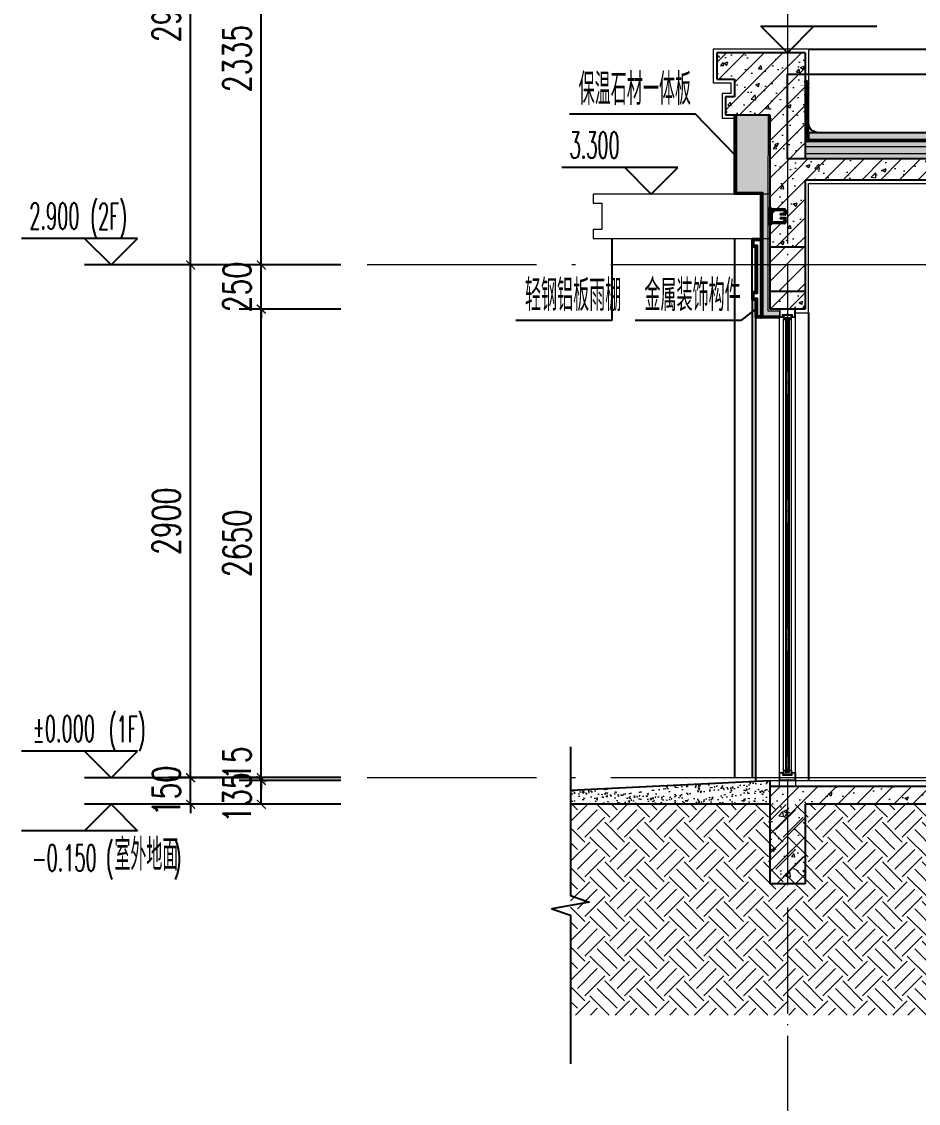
# Model space of a CAD drawing. Extents: x -668857 to 154266, y -275694 to 291306.
# Drawn here: x 37901 to 42975, y 204420 to 210538 of the extents above; entities that cross this region are included whole.
import ezdxf
from ezdxf.xclip import XClip

# ---------------------------------------------------------------- set-up
doc = ezdxf.new("R2010")
doc.units = 0
doc.header["$LTSCALE"] = 1000
doc.header["$XCLIPFRAME"] = 2
doc.linetypes.add('DASH', pattern=[0.35, 0.25, -0.1])
doc.linetypes.add('DOTE', pattern=[2.42, 2, -0.2, 0.02, -0.2])
doc.layers.get('0').update_dxf_attribs({"linetype": 'CONTINUOUS'})
doc.layers.get('DEFPOINTS').update_dxf_attribs({"linetype": 'CONTINUOUS'})
for name, color, linetype in [('3-屋面构造层', 157, 'CONTINUOUS'), ('DIM_ELEV', 3, 'CONTINUOUS'), ('DIM_IDEN', 67, 'CONTINUOUS'), ('DIM_SYMB', 3, 'CONTINUOUS'), ('PUB_DIM', 3, 'CONTINUOUS'), ('PUB_TEXT', 2, 'CONTINUOUS'), ('SURFACE', 6, 'CONTINUOUS'), ('WALL', 5, 'CONTINUOUS'), ('栏杆', 95, 'CONTINUOUS'), ('看线', 251, 'CONTINUOUS'), ('立面', 73, 'CONTINUOUS'), ('立面-看线', 251, 'CONTINUOUS')]:
    doc.layers.add(name, color=color, linetype=linetype)
for name, color, linetype, lineweight in [('DOTE', 19, 'DOTE', 9), ('PUB_HATCH', 8, 'CONTINUOUS', 9), ('S_WINDOW', 144, 'CONTINUOUS', 15), ('内粉刷', 37, 'CONTINUOUS', 9), ('填充', 251, 'CONTINUOUS', 5), ('立面-普通轮廓', 7, 'CONTINUOUS', 18), ('细细', 250, 'CONTINUOUS', 0)]:
    doc.layers.add(name, color=color, linetype=linetype, lineweight=lineweight)
doc.styles.add('_TCH_DIM', font='SIMPLEX.shx', dxfattribs={"width": 0.7, "bigfont": 'GBCBIG.shx'})
doc.styles.add('_TCH_DIM_T3', font='SIMPLEX', dxfattribs={"width": 0.705882, "bigfont": 'GBCBIG'})
doc.styles.add('DIM_FONT_T3', font='SIMPLEX', dxfattribs={"width": 0.705882, "bigfont": 'GBCBIG'})
doc.dimstyles.new('_TCH_ARCH&&50', dxfattribs={"dimtxt": 157.5, "dimasz": 50, "dimexe": 125, "dimexo": 150, "dimgap": 58.75, "dimtad": 1, "dimdec": 0, "dimzin": 0, "dimdsep": 46, "dimtxsty": '_TCH_DIM_T3', "dimblk": 'ARCHTICK', "dimcen": 0.09, "dimclrt": 7, "dimazin": 0, "dimtfac": 1, "dimtdec": 0, "dimtix": 1, "dimtmove": 2, "dimatfit": 3, "dimldrblk": 'ARCHTICK', "dimfxl": 0, "dimtolj": 1, "dimtzin": 0, "dimarcsym": 0})
pattern_1 = [(315, (-962230.9307, -320601.8114), (-1.767766953, -1.767766953), []), (315, (-962229.7522, -320601.8114), (-1.767766953, -1.767766953), [])]
pattern_2 = [(315, (-962230.9294, -323305.247), (-1.767766953, -1.767766953), []), (315, (-962229.751, -323305.247), (-1.767766953, -1.767766953), [])]
pattern_3 = [(45, (-912729.814, 298690.31), (-53.0330086, 53.0330086), []), (50, (-912729.81, 298690.3), (215.178055, -18.82564), [22.5, -247.5]), (355, (-912729.81, 298690.3), (-41.6254, 225.65764), [18, -198]), (100.4514, (-912711.88, 298688.74), (173.552815, 206.831863), [19.122057, -210.342634]), (46.1842, (-912729.81, 298750.3), (320.172315, -49.655704), [33.75, -371.25]), (96.6356, (-912703.13, 298746.17), (280.39881, 292.23536), [28.68309, -315.5139]), (351.1842, (-912729.8, 298750.3), (280.39858, 292.23558), [27, -297]), (21, (-912699.81, 298735.3), (179.072116, -120.785667), [22.5, -247.5]), (326, (-912699.81, 298735.3), (72.9946, 217.545014), [18, -198]), (71.4514, (-912684.9, 298725.24), (252.06679, 96.75915), [19.122057, -210.342634]), (37.5, (-912729.81, 298690.31), (3.6479566, 99.868156), [0, -195.6, 0, -201, 0, -198.75]), (7.5, (-912729.81, 298690.31), (78.920861, 118.323514), [0, -114.6, 0, -191.1, 0, -75.75]), (327.5, (-912796.71, 298690.31), (160.146731, -6.7664615), [0, -75, 0, -234, 0, -310.5]), (317.5, (-912826.71, 298690.3), (174.95585, 30.031495), [0, -97.5, 0, -155.4, 0, -220.5])]

# ---------------------------------------------------------------- blocks, each defined once
blk = doc.blocks.new('A$C657A2A31')
at = {"layer": '栏杆', "color": 5}
for p, q in [((0, 0), (6.4, 0)), ((0, -100.3), (0, 0)), ((6.4, 0), (6.4, -100.3)), ((84.4, -10), (12.4, -10)), ((12.4, -22.3), (12.4, -78)), ((77.4, -16.3), (18.4, -16.3)), ((59.6, -35.7), (59.6, -41.7)), ((80.4, -35.7), (59.6, -35.7)), ((87.4, -41.7), (59.6, -41.7)), ((59.6, -58.6), (59.6, -64.6)), ((87.4, -58.6), (59.6, -58.6)), ((83.4, -32.7), (83.4, -22.3)), ((90.4, -16), (90.4, -38.7)), ((6.4, -100.3), (0, -100.3)), ((84.4, -90.3), (12.4, -90.3)), ((77.4, -84), (18.4, -84)), ((80.4, -64.6), (59.6, -64.6)), ((83.4, -67.6), (83.4, -78)), ((90.4, -84.3), (90.4, -61.6))]:
    blk.add_line(p, q, dxfattribs=at)
for centre, radius, start, end in [((12.4, -16), 6, 90, 180), ((18.4, -22.3), 6, 90, 180), ((77.4, -22.3), 6, 0, 90), ((80.4, -32.7), 3, 270, 0), ((84.4, -16), 6, 0, 90), ((87.4, -38.7), 3, 270, 0), ((87.4, -61.6), 3, 0, 90), ((12.4, -84.3), 6, 180, 270), ((18.4, -78), 6, 180, 270), ((77.4, -78), 6, 270, 0), ((80.4, -67.6), 3, 0, 90), ((84.4, -84.3), 6, 270, 0)]:
    blk.add_arc(centre, radius, start, end, dxfattribs=at)
blk = doc.blocks.new('FGHFG4334GDFGDFFGGGGGGDFG4G')
at = {"layer": 'SURFACE', "const_width": 2.25}
for points in [[(46.5, 0), (0, 0)], [(46.5, -27.6), (0, -27.6)]]:
    blk.add_lwpolyline(points, dxfattribs=at)
at = {"layer": 'SURFACE', "const_width": 1.5}
blk.add_lwpolyline([(46.5, 17.2, -1), (46.5, 5.2), (46.5, -6.8, -1), (46.5, -18.8), (46.5, -36.8), (52.5, -48), (52.5, -72.8)], format="xyb", dxfattribs=at)
blk = doc.blocks.new('FGDGDGD')
at = {"layer": '3-屋面构造层'}
h = blk.add_hatch(dxfattribs=at)
h.set_pattern_fill('隔热材料01', color=256, scale=7.692308, style=0)
h.set_pattern_definition([(270, (9.5186, 433.228), (3.846153863, -7e-16), [0.385980771, -3.460173092]), (270, (6.637, 433.228), (3.846153863, -7e-16), [0.385980771, -3.460173092]), (90, (8.5996, 430.618), (-3.846153863, 2e-16), [0.385980771, -3.460173092]), (90, (7.556, 430.618), (-3.846153863, 2e-16), [0.385980771, -3.460173092]), (180, (10.002, 430), (-5e-16, -3.846153863), [3.848019248, 0.001865385]), (135, (8.9282, 430.193), (2e-16, 3.846144175), [0.328307694, -5.110980792]), (116.56505, (12.5422, 430.4251), (8.6793e-06, 3.8461487416), [0.215769232, -8.384500037]), (116.56505, (8.696, 430.4251), (8.6793e-06, 3.8461487416), [0.215769232, -8.384500037]), (153.43495, (13.1603, 430), (-8.679e-06, 3.846148742), [0.431538463, -8.168730805]), (153.43495, (9.3142, 430), (-8.679e-06, 3.846148742), [0.431538463, -8.168730805]), (63.43495, (12.4457, 431.0041), (-8.6793e-06, 3.8461487416), [2.054923086, -6.545346183]), (63.43495, (8.5996, 431.0041), (-8.6793e-06, 3.8461487416), [2.054923086, -6.545346183]), (116.56505, (13.3647, 433.228), (8.6793e-06, 3.8461487416), [0.215769232, -8.384500037]), (116.56505, (9.5186, 433.228), (8.6793e-06, 3.8461487416), [0.215769232, -8.384500037]), (135, (9.422, 433.421), (2e-16, 3.846144175), [0.328307694, -5.110980792]), (153.43495, (13.036, 433.6532), (-8.679e-06, 3.846148742), [0.431538463, -8.168730805]), (153.43495, (9.19, 433.6532), (-8.679e-06, 3.846148742), [0.431538463, -8.168730805]), (45, (6.7336, 433.421), (2e-16, 3.846144175), [0.328307694, -5.110980792]), (63.43495, (10.4833, 433.228), (-8.6793e-06, 3.8461487416), [0.215769232, -8.384500037]), (63.43495, (6.6371, 433.228), (-8.6793e-06, 3.8461487416), [0.215769232, -8.384500037]), (26.56505, (10.812, 433.6532), (8.679e-06, 3.846148742), [0.431538463, -8.168730805]), (26.56505, (6.9658, 433.6532), (8.679e-06, 3.846148742), [0.431538463, -8.168730805]), (116.56505, (11.4023, 431.0041), (8.6793e-06, 3.8461487416), [2.054923086, -6.545346183]), (116.56505, (7.5561, 431.0041), (8.6793e-06, 3.8461487416), [2.054923086, -6.545346183]), (45, (7.2275, 430.193), (2e-16, 3.846144175), [0.328307694, -5.110980792]), (63.43495, (11.3058, 430.4251), (-8.6793e-06, 3.8461487416), [0.215769232, -8.384500037]), (63.43495, (7.4596, 430.4251), (-8.6793e-06, 3.8461487416), [0.215769232, -8.384500037]), (26.56505, (10.6877, 430), (8.679e-06, 3.846148742), [0.431538463, -8.168730805]), (26.56505, (6.8415, 430), (8.679e-06, 3.846148742), [0.431538463, -8.168730805])])
edge = h.paths.add_edge_path()
edge.add_arc((682180.8, 585366.2), 9.23, 450, 540, ccw=False)
edge.add_line((682180.8, 585375.4), (682191.6, 585375.4))
edge.add_line((682191.6, 585375.4), (682191.6, 585366.2))
edge.add_line((682191.6, 585366.2), (682171.6, 585366.2))
h = blk.add_hatch(dxfattribs=at)
h.set_pattern_fill('混凝土', color=256, scale=5, angle=-1.14576, style=0)
h.set_pattern_definition([(48.854237, (-82751.966, -43707.863), (35.7930991, -3.8540962), [3.75, -41.25]), (353.854237, (-82751.966, -43707.863), (-6.1841378, 37.7408106), [3, -33]), (99.305637, (-82748.983, -43708.185), (29.6089874, 33.886691), [3.1870095, -35.0571056]), (45.038437, (-82751.766, -43697.865), (53.1858973, -9.3413237), [5.625, -61.875]), (95.489837, (-82747.334, -43698.644), (47.6977146, 47.7616795), [4.7805144, -52.58565]), (350.038437, (-82751.766, -43697.865), (47.6976773, 47.7617167), [4.5, -49.5]), (19.854237, (-82746.817, -43700.465), (29.4368469, -20.7237073), [3.75, -41.25]), (324.854237, (-82746.817, -43700.465), (12.8883392, 36.0069862), [3, -33]), (70.305637, (-82744.364, -43702.192), (42.3251977, 15.2832459), [3.1870095, -35.0571056]), (36.3542372, (-82751.966, -43707.863), (0.9406985, 16.62920733), [0, -32.6, 0, -33.5, 0, -33.125]), (6.3542372, (-82751.966, -43707.863), (13.54517982, 19.45362572), [0, -19.1, 0, -31.85, 0, -12.625]), (326.3542372, (-82763.114, -43707.64), (26.66323482, -1.66123381), [0, -12.5, 0, -39, 0, -51.75]), (316.3542372, (-82768.113, -43707.54), (29.2535633, 4.4211788), [0, -16.25, 0, -25.9, 0, -36.75])])
h.paths.add_polyline_path([(674875.1, 585046.2), (674875.1, 585086.2), (682171.6, 585086.2), (682171.6, 585046.2)])
h = blk.add_hatch(dxfattribs=at)
h.set_pattern_fill('隔热材料03', color=256, scale=12.5, style=0)
h.set_pattern_definition([(113.578, (-500407.8114, 374696.8656), (-0.0086926214, 6.2699620763), [1.075, -0.5693125, 2.8375, -0.5693125, 1.075, -0.6825]), (66.42, (-500406.1744, 374696.8656), (2.727787851, 6.0425e-05), [1.075, -0.5693125, 2.840375, -0.5693125, 1.075, -0.6825]), (180, (-500406.1744, 374696.8656), (0, 6.25), [1.636625, -1.0910625]), (180, (-500407.538, 374702.4906), (0, 6.25), [1.636625, -1.0910625]), (90, (-500405.7427, 374697.8548), (2.72775, 2e-16), [0.52175, -5.72825]), (90, (-500407.1066, 374700.9798), (2.72775, 2e-16), [0.52175, -5.72825]), (90, (-500408.2427, 374697.8548), (2.72775, 2e-16), [0.52175, -5.72825]), (90, (-500409.6066, 374700.9798), (2.72775, 2e-16), [0.52175, -5.72825])])
edge = h.paths.add_edge_path()
edge.add_line((682177.8, 585086.2), (682177.8, 585050.2))
edge.add_arc((682171.6, 585050.2), 6.25, 270, 360, ccw=False)
edge.add_line((682171.6, 585044), (682171.6, 585086.2))
edge.add_line((682171.6, 585086.2), (682177.8, 585086.2))
h = blk.add_hatch(dxfattribs=at)
h.set_pattern_fill('焦渣矿渣', color=256, scale=4, angle=-1.14576, style=0)
h.set_pattern_definition([(358.8542372, (-82751.966, -43697.863), (8.27546507, 13.69326162), [1.6, -14.4]), (298.8542372, (-82751.966, -43697.863), (15.99644496, -0.32013217), [1.6, -14.4]), (238.8542372, (-82750.366, -43697.895), (7.72097989, -14.0133938), [1.6, -14.4]), (268.8542372, (-82745.567, -43697.991), (15.83683295, -8.3183365), [2.4, -11.456]), (268.8542372, (-82743.967, -43698.023), (15.83683295, -8.3183365), [2.4, -11.456]), (268.8542372, (-82742.368, -43698.055), (15.83683295, -8.3183365), [2.4, -11.456])])
h.paths.add_polyline_path([(674875.1, 585006.2), (674875.1, 585036.2), (682191.6, 585036.2), (682191.6, 585006.2)])
h = blk.add_hatch(dxfattribs=at)
h.set_pattern_fill('加气混凝土', color=256, scale=5, style=0)
h.set_pattern_definition([(0, (-82734.266, -43726.163), (30, 60), [0, -60]), (0, (-82769.366, -43734.263), (30, 60), [0, -60]), (0, (-82749.866, -43734.863), (30, 60), [0, -60]), (0, (-82728.566, -43717.163), (30, 60), [0, -60]), (0, (-82753.466, -43737.863), (30, 60), [0, -60]), (0, (-82722.566, -43679.363), (30, 60), [0, -60]), (0, (-82740.866, -43684.163), (30, 60), [0, -60]), (0, (-82731.266, -43691.663), (30, 60), [0, -60]), (0, (-82780.166, -43692.863), (30, 60), [0, -60]), (0, (-82750.766, -43695.563), (30, 60), [0, -60]), (0, (-82762.166, -43710.863), (30, 60), [0, -60]), (0, (-82761.566, -43733.363), (30, 60), [0, -60]), (0, (-82739.066, -43735.763), (30, 60), [0, -60]), (0, (-82722.566, -43709.363), (30, 60), [0, -60]), (0, (-82778.666, -43718.663), (30, 60), [0, -60]), (0, (-82773.566, -43708.463), (30, 60), [0, -60]), (0, (-82750.166, -43712.663), (30, 60), [0, -60]), (0, (-82758.566, -43721.363), (30, 60), [0, -60]), (0, (-82763.366, -43701.563), (30, 60), [0, -60]), (0, (-82755.866, -43679.063), (30, 60), [0, -60]), (0, (-82776.266, -43731.263), (30, 60), [0, -60]), (0, (-82743.266, -43691.363), (30, 60), [0, -60]), (0, (-82771.166, -43690.463), (30, 60), [0, -60]), (0, (-82775.966, -43682.663), (30, 60), [0, -60]), (130.601294, (-82726.2516, -43698.149), (-149.999998343, 180.000000787), [2.6341554, -1103.7111]), (18.4349488, (-82730.537, -43697.006), (149.99999945, 59.99999956), [2.710524, -376.76279]), (90, (-82730.537, -43699.578), (30, 60), [2.5714284, -117.428565]), (161.565051, (-82727.966, -43700.435), (-150.000000755, 59.99999553), [2.710524, -376.76279]), (53.1301023, (-82727.966, -43700.435), (30.00000006, 59.99999997), [2.857143, -297.14285]), (135, (-82725.68, -43731.006), (-30.00000363, 59.99999594), [2.424366, -167.28126]), (45, (-82729.109, -43731.006), (29.9999998, 59.99999976), [2.424366, -167.28126]), (135, (-82727.394, -43732.72), (-30.00000363, 59.99999594), [2.424366, -167.28126]), (45, (-82727.394, -43732.72), (29.9999998, 59.99999976), [2.424366, -167.28126]), (116.565051, (-82754.537, -43690.72), (-5.2e-06, 119.9999967), [3.1943826, -63.88765]), (180, (-82755.966, -43687.863), (-30, 60), [3.4285716, -56.571425]), (63.434949, (-82760.823, -43690.72), (3e-07, 119.9999994), [3.1943826, -63.88765]), (116.565051, (-82759.394, -43693.58), (-5.2e-06, 119.9999967), [3.1943826, -63.88765]), (0, (-82759.394, -43693.58), (30, 60), [3.4285716, -56.571425]), (63.434949, (-82755.966, -43693.58), (3e-07, 119.9999994), [3.1943826, -63.88765]), (107.102728, (-82731.9658, -43711.0063), (-89.999996559, 300.000000484), [3.8861346, -1628.29025]), (143.972626, (-82733.1087, -43707.292), (-569.999992774, 419.999999525), [3.8861346, -812.202]), (180, (-82736.25, -43705.006), (-30, 60), [3.7142856, -56.28571]), (36.0273733, (-82743.1087, -43707.292), (569.999995788, 419.999995472), [3.8861346, -812.202]), (71.5650511, (-82744.252, -43710.721), (90.00000046, 299.99999948), [3.6140316, -375.85928]), (107.102728, (-82743.1087, -43714.4348), (-89.999996559, 300.000000484), [3.8861346, -1628.29025]), (143.972626, (-82739.966, -43716.7206), (-569.999992774, 419.999999525), [3.8861346, -812.202]), (0, (-82739.966, -43716.72), (30, 60), [3.7142856, -56.28571]), (36.0273733, (-82736.2516, -43716.7206), (569.999995788, 419.999995472), [3.8861346, -812.202]), (71.5650511, (-82733.109, -43714.435), (90.00000046, 299.99999948), [3.6140316, -375.85928]), (150.255118, (-82731.3944, -43683.006), (-90.000000213, 59.999999257), [2.303502, -481.43196]), (90, (-82733.394, -43684.15), (30, 60), [2.2857144, -117.714275]), (29.7448813, (-82733.3944, -43684.149), (90.000000053, 59.99999972), [2.303502, -481.43196]), (116.565051, (-82745.394, -43725.58), (-5.2e-06, 119.9999967), [3.1943826, -63.88765]), (168.690067, (-82746.823, -43722.7206), (-270.0000002, 59.999998494), [2.9137254, -608.96855]), (41.1859251, (-82751.9658, -43724.149), (749.999995456, 659.999994229), [3.0371844, -1272.5802]), (90, (-82751.966, -43727.006), (30, 60), [2.857143, -117.14285]), (138.814074, (-82749.68, -43729.0063), (-749.999986669, 660.000004204), [3.0371844, -1272.5802]), (16.6992442, (-82749.68, -43729.0063), (989.999992552, 299.999996858), [2.982945, -1249.85375]), (60.9453959, (-82746.823, -43728.149), (29.99999992, 59.999999469), [2.9416086, -1232.53395]), (109.983106, (-82770.5373, -43700.4348), (-150.000000565, 419.9999988885), [3.3442002, -1401.21975]), (155.556045, (-82771.68, -43697.292), (-390.0000014866, 179.99999626), [3.4522986, -1446.51315]), (24.4439547, (-82777.9658, -43697.292), (390.0000001945, 179.999999134), [3.4522986, -1446.51315]), (70.0168934, (-82779.1087, -43700.4348), (150.000000452, 419.999998958), [3.3442002, -1401.21975]), (109.983106, (-82777.9658, -43703.5777), (-150.000000565, 419.9999988885), [3.3442002, -1401.21975]), (160.016893, (-82774.823, -43704.7206), (-150.000000088, 59.999997267), [3.3442002, -698.93775]), (19.9831065, (-82774.823, -43704.7206), (149.999999176, 59.999999905), [3.3442002, -698.93775]), (70.0168934, (-82771.68, -43703.5777), (150.000000452, 419.999998958), [3.3442002, -1401.21975]), (122.005383, (-82748.2516, -43705.8634), (-30.000004026, 59.999996937), [2.6954232, -563.3434]), (18.4349488, (-82752.252, -43704.435), (149.99999945, 59.99999956), [2.710524, -376.76279]), (90, (-82752.252, -43707.006), (30, 60), [2.5714284, -117.428565]), (161.565051, (-82749.68, -43707.863), (-150.000000755, 59.99999553), [2.710524, -376.76279]), (54.4623222, (-82749.68, -43707.8634), (209.999999696, 299.99999955), [2.457807, -1029.82115]), (116.565051, (-82765.68, -43720.435), (-5.2e-06, 119.9999967), [3.1943826, -63.88765]), (180, (-82767.11, -43717.58), (-30, 60), [3.142857, -56.85714]), (59.0362434, (-82771.966, -43720.435), (30.000000098, 59.99999971), [3.3319728, -696.3822]), (120.963756, (-82770.2516, -43723.292), (-30.0000041, 59.999997245), [3.3319728, -696.3822]), (0, (-82770.25, -43723.29), (30, 60), [3.142857, -56.85714]), (63.434949, (-82767.11, -43723.29), (3e-07, 119.9999994), [3.1943826, -63.88765])])
h.paths.add_polyline_path([(682191.6, 584936.2), (674875.1, 584936.2), (674875.1, 584966.2), (682191.6, 584966.2)])
at = {"layer": '立面-看线'}
h = blk.add_hatch(dxfattribs=at)
h.set_pattern_fill('HONEY', color=256, scale=7)
h.set_pattern_definition([(0, (-799653.24, -415240.13), (16.66875, 9.623705), [11.1125, -22.225]), (120, (-799653.24, -415240.13), (-16.66874801, 9.62370845), [11.1125, -22.225]), (60, (-799653.24, -415240.13), (1.99e-06, 19.24741345), [-22.225, 11.1125])])
h.paths.add_polyline_path([(682191.6, 584966.2), (674875.1, 584966.2), (674875.1, 585006.2), (682191.6, 585006.2)])
at = {"layer": '3-屋面构造层'}
for p, q in [((682177.8, 585086.2), (674875.1, 585086.2)), ((682171.6, 585086.2), (682171.6, 585044)), ((682171.6, 585046.2), (674875.1, 585046.2)), ((682191.6, 585036.2), (674875.1, 585036.2))]:
    blk.add_line(p, q, dxfattribs=at)
at = {"layer": '3-屋面构造层', "color": 251, "linetype": 'DASH', "ltscale": 0.05, "const_width": 2.5}
for points in [[(682056.6, 585042.7), (682171.6, 585042.7, 0.414214), (682179.1, 585050.2), (682179.1, 585366.2)], [(682056.6, 585039), (682171.6, 585039, 0.414214), (682182.8, 585050.2), (682182.8, 585366.2)]]:
    blk.add_lwpolyline(points, format="xyb", dxfattribs=at)
at = {"layer": '3-屋面构造层', "color": 251}
for points in [[(682056.6, 585041.5), (682171.6, 585041.5, 0.414214), (682180.3, 585050.2), (682180.3, 585366.2)], [(682056.6, 585044), (682171.6, 585044, 0.414214), (682177.8, 585050.2), (682177.8, 585366.2)], [(682056.6, 585040.2), (682171.6, 585040.2, 0.414214), (682181.6, 585050.2), (682181.6, 585366.2), (682184.1, 585366.2), (682184.1, 585050.2, -0.414214), (682171.6, 585037.7), (682056.6, 585037.7)]]:
    blk.add_lwpolyline(points, format="xyb", dxfattribs=at)
at = {"layer": '3-屋面构造层', "ltscale": 0.8}
blk.add_lwpolyline([(682171.6, 585366.2, -0.414214), (682180.8, 585375.4), (682191.6, 585375.4), (682191.6, 585366.2), (682171.6, 585366.2)], format="xyb", dxfattribs=at)
at = {"layer": '3-屋面构造层', "color": 251, "linetype": 'DASH', "ltscale": 0.05, "const_width": 2.5}
for points in [[(682042.7, 585039), (674875.1, 585039)], [(682056.6, 585042.7), (682042.7, 585039)]]:
    blk.add_lwpolyline(points, dxfattribs=at)
at = {"layer": '3-屋面构造层', "color": 251}
for points in [[(682042.7, 585040.2), (674875.1, 585040.2)], [(674875.1, 585037.7), (682042.7, 585037.7)], [(682056, 585043.8), (682042.1, 585040.1)], [(682043.2, 585037.9), (682057.1, 585041.6)]]:
    blk.add_lwpolyline(points, dxfattribs=at)
at = {"layer": '3-屋面构造层'}
blk.add_arc((682121.6, 585136.2), 50, 270, 360, dxfattribs=at)
at = {"layer": 'PUB_HATCH', "color": 215}
for p, q in [((682191.6, 585006.2), (674875.1, 585006.2)), ((682191.6, 584966.2), (674875.1, 584966.2))]:
    blk.add_line(p, q, dxfattribs=at)
at = {"layer": '3-屋面构造层', "color": 1, "xscale": -1}
blk.add_blockref('FGHFG4334GDFGDFFGGGGGGDFG4G', (682218.1, 585349), dxfattribs=at)
blk = doc.blocks.new('_ArchTick')
at = {"color": 0, "linetype": 'ByBlock', "const_width": 0.15}
blk.add_lwpolyline([(-0.5, -0.5), (0.5, 0.5)], dxfattribs=at)
blk = doc.blocks.new('*D471')
at = {"layer": 'DEFPOINTS', "color": 0}
for p in [(39256.5, 206246.7), (39856.5, 206246.7), (39856.5, 206111.4)]:
    blk.add_point(p, dxfattribs=at)
at = {"layer": 'PUB_DIM', "color": 0, "lineweight": -2}
for p, q in [((39706.5, 206246.7), (39131.5, 206246.7)), ((39256.5, 206111.4), (39256.5, 206246.7)), ((39706.5, 206111.4), (39131.5, 206111.4))]:
    blk.add_line(p, q, dxfattribs=at)
at = {"layer": 'PUB_DIM', "color": 0, "lineweight": -2, "xscale": 50, "yscale": 50, "zscale": 50}
for p, rotation in [((39256.5, 206246.7), 90), ((39256.5, 206111.4), 270)]:
    blk.add_blockref('_ArchTick', p, dxfattribs=dict(at, rotation=rotation))
at = {"layer": 'PUB_DIM', "color": 7, "insert": (39119, 206149.9), "char_height": 157.5, "attachment_point": 5, "rotation": 90, "style": '_TCH_DIM_T3'}
blk.add_mtext('\\A1;135', dxfattribs=at)
blk = doc.blocks.new('*D472')
at = {"layer": 'DEFPOINTS', "color": 0}
for p in [(39256.5, 206261.9), (39856.5, 206261.9), (39856.5, 206246.7)]:
    blk.add_point(p, dxfattribs=at)
at = {"layer": 'PUB_DIM', "color": 0, "lineweight": -2}
for p, q in [((39706.5, 206261.9), (39131.5, 206261.9)), ((39256.5, 206261.9), (39256.5, 206311.9)), ((39256.5, 206246.7), (39256.5, 206261.9)), ((39706.5, 206246.7), (39131.5, 206246.7)), ((39256.5, 206246.7), (39256.5, 206196.7))]:
    blk.add_line(p, q, dxfattribs=at)
at = {"layer": 'PUB_DIM', "color": 0, "lineweight": -2, "xscale": 50, "yscale": 50, "zscale": 50}
for p, rotation in [((39256.5, 206261.9), 270), ((39256.5, 206246.7), 90)]:
    blk.add_blockref('_ArchTick', p, dxfattribs=dict(at, rotation=rotation))
at = {"layer": 'PUB_DIM', "color": 7, "insert": (39119, 206343.7), "char_height": 157.5, "attachment_point": 5, "rotation": 90, "style": '_TCH_DIM_T3'}
blk.add_mtext('\\A1;15', dxfattribs=at)
blk = doc.blocks.new('*D473')
at = {"layer": 'DEFPOINTS', "color": 0}
for p in [(39256.5, 208911.9), (39856.5, 208911.9), (39856.5, 206261.9)]:
    blk.add_point(p, dxfattribs=at)
at = {"layer": 'PUB_DIM', "color": 0, "lineweight": -2}
for p, q in [((39706.5, 208911.9), (39131.5, 208911.9)), ((39256.5, 206261.9), (39256.5, 208911.9)), ((39706.5, 206261.9), (39131.5, 206261.9))]:
    blk.add_line(p, q, dxfattribs=at)
at = {"layer": 'PUB_DIM', "color": 0, "lineweight": -2, "xscale": 50, "yscale": 50, "zscale": 50}
for p, rotation in [((39256.5, 208911.9), 90), ((39256.5, 206261.9), 270)]:
    blk.add_blockref('_ArchTick', p, dxfattribs=dict(at, rotation=rotation))
at = {"layer": 'PUB_DIM', "color": 7, "insert": (39119, 207586.9), "char_height": 157.5, "attachment_point": 5, "rotation": 90, "style": '_TCH_DIM_T3'}
blk.add_mtext('\\A1;2650', dxfattribs=at)
blk = doc.blocks.new('*D474')
at = {"layer": 'DEFPOINTS', "color": 0}
for p in [(39256.5, 209161.9), (39856.5, 209161.9), (39856.5, 208911.9)]:
    blk.add_point(p, dxfattribs=at)
at = {"layer": 'PUB_DIM', "color": 0, "lineweight": -2}
for p, q in [((39256.5, 209161.9), (39256.5, 209211.9)), ((39706.5, 209161.9), (39131.5, 209161.9)), ((39256.5, 208911.9), (39256.5, 209161.9)), ((39706.5, 208911.9), (39131.5, 208911.9)), ((39256.5, 208911.9), (39256.5, 208861.9))]:
    blk.add_line(p, q, dxfattribs=at)
at = {"layer": 'PUB_DIM', "color": 0, "lineweight": -2, "xscale": 50, "yscale": 50, "zscale": 50}
for p, rotation in [((39256.5, 209161.9), 270), ((39256.5, 208911.9), 90)]:
    blk.add_blockref('_ArchTick', p, dxfattribs=dict(at, rotation=rotation))
at = {"layer": 'PUB_DIM', "color": 7, "insert": (39119, 209036.9), "char_height": 157.5, "attachment_point": 5, "rotation": 90, "style": '_TCH_DIM_T3'}
blk.add_mtext('\\A1;250', dxfattribs=at)
blk = doc.blocks.new('*D475')
at = {"layer": 'DEFPOINTS', "color": 0}
for p in [(39256.5, 211496.9), (39856.5, 211496.9), (39856.5, 209161.9)]:
    blk.add_point(p, dxfattribs=at)
at = {"layer": 'PUB_DIM', "color": 0, "lineweight": -2}
for p, q in [((39706.5, 211496.9), (39131.5, 211496.9)), ((39256.5, 209161.9), (39256.5, 211496.9)), ((39706.5, 209161.9), (39131.5, 209161.9))]:
    blk.add_line(p, q, dxfattribs=at)
at = {"layer": 'PUB_DIM', "color": 0, "lineweight": -2, "xscale": 50, "yscale": 50, "zscale": 50}
for p, rotation in [((39256.5, 211496.9), 90), ((39256.5, 209161.9), 270)]:
    blk.add_blockref('_ArchTick', p, dxfattribs=dict(at, rotation=rotation))
at = {"layer": 'PUB_DIM', "color": 7, "insert": (39119, 210329.4), "char_height": 157.5, "attachment_point": 5, "rotation": 90, "style": '_TCH_DIM_T3'}
blk.add_mtext('\\A1;2335', dxfattribs=at)
blk = doc.blocks.new('*D493')
at = {"layer": 'DEFPOINTS', "color": 0}
for p in [(38856.5, 206261.9), (39856.5, 206261.9), (39856.5, 206111.4)]:
    blk.add_point(p, dxfattribs=at)
at = {"layer": 'PUB_DIM', "color": 0, "lineweight": -2}
for p, q in [((39706.5, 206261.9), (38731.5, 206261.9)), ((38856.5, 206261.9), (38856.5, 206311.9)), ((38856.5, 206111.4), (38856.5, 206261.9)), ((39706.5, 206111.4), (38731.5, 206111.4)), ((38856.5, 206111.4), (38856.5, 206061.4))]:
    blk.add_line(p, q, dxfattribs=at)
at = {"layer": 'PUB_DIM', "color": 0, "lineweight": -2, "xscale": 50, "yscale": 50, "zscale": 50}
for p, rotation in [((38856.5, 206261.9), 270), ((38856.5, 206111.4), 90)]:
    blk.add_blockref('_ArchTick', p, dxfattribs=dict(at, rotation=rotation))
at = {"layer": 'PUB_DIM', "color": 7, "insert": (38719, 206186.7), "char_height": 157.5, "attachment_point": 5, "rotation": 90, "style": '_TCH_DIM_T3'}
blk.add_mtext('\\A1;150', dxfattribs=at)
blk = doc.blocks.new('*D494')
at = {"layer": 'DEFPOINTS', "color": 0}
for p in [(38856.5, 209161.9), (39856.5, 209161.9), (39856.5, 206261.9)]:
    blk.add_point(p, dxfattribs=at)
at = {"layer": 'PUB_DIM', "color": 0, "lineweight": -2}
for p, q in [((39706.5, 209161.9), (38731.5, 209161.9)), ((38856.5, 206261.9), (38856.5, 209161.9)), ((39706.5, 206261.9), (38731.5, 206261.9))]:
    blk.add_line(p, q, dxfattribs=at)
at = {"layer": 'PUB_DIM', "color": 0, "lineweight": -2, "xscale": 50, "yscale": 50, "zscale": 50}
for p, rotation in [((38856.5, 209161.9), 90), ((38856.5, 206261.9), 270)]:
    blk.add_blockref('_ArchTick', p, dxfattribs=dict(at, rotation=rotation))
at = {"layer": 'PUB_DIM', "color": 7, "insert": (38719, 207711.9), "char_height": 157.5, "attachment_point": 5, "rotation": 90, "style": '_TCH_DIM_T3'}
blk.add_mtext('\\A1;2900', dxfattribs=at)
blk = doc.blocks.new('*D495')
at = {"layer": 'DEFPOINTS', "color": 0}
for p in [(38856.5, 212061.9), (39856.5, 212061.9), (39856.5, 209161.9)]:
    blk.add_point(p, dxfattribs=at)
at = {"layer": 'PUB_DIM', "color": 0, "lineweight": -2}
for p, q in [((39706.5, 212061.9), (38731.5, 212061.9)), ((38856.5, 209161.9), (38856.5, 212061.9)), ((39706.5, 209161.9), (38731.5, 209161.9))]:
    blk.add_line(p, q, dxfattribs=at)
at = {"layer": 'PUB_DIM', "color": 0, "lineweight": -2, "xscale": 50, "yscale": 50, "zscale": 50}
for p, rotation in [((38856.5, 212061.9), 90), ((38856.5, 209161.9), 270)]:
    blk.add_blockref('_ArchTick', p, dxfattribs=dict(at, rotation=rotation))
at = {"layer": 'PUB_DIM', "color": 7, "insert": (38719, 210611.9), "char_height": 157.5, "attachment_point": 5, "rotation": 90, "style": '_TCH_DIM_T3'}
blk.add_mtext('\\A1;2900', dxfattribs=at)

msp = doc.modelspace()

# ---------------------------------------------------------------- hatches: boundary and pattern name
h = msp.add_hatch()
h.set_pattern_fill('ANSI34', color=1, style=0, double=1)
h.set_pattern_definition([(45, (-1244299.367, -303238.893), (-6.73519209, 6.73519209), []), (45, (-1244297.122, -303238.893), (-6.73519209, 6.73519209), []), (45, (-1244294.877, -303238.893), (-6.73519209, 6.73519209), []), (45, (-1244292.632, -303238.893), (-6.73519209, 6.73519209), [])])
h.paths.add_polyline_path([(42083.53, 209561.9), (42083.53, 208861.89), (42188.47, 208861.89), (42188.47, 208871.89), (42093.53, 208871.89), (42093.53, 209571.92), (41943.49, 209571.93), (41943.5, 210011.94), (41933.5, 210011.94), (41933.51, 209561.95)])
at = {"layer": 'PUB_HATCH'}
h = msp.add_hatch(dxfattribs=at)
h.set_pattern_fill('钢筋混凝土', color=256, scale=30, style=0)
h.set_pattern_definition(pattern_3)
h.paths.add_polyline_path([(41833.48, 210361.95), (41833.48, 210211.95), (41933.52, 210211.94), (41933.51, 210111.94), (41883.51, 210111.94), (41883.5, 210011.94), (42233.52, 210011.93), (42233.51, 210361.93)])
h = msp.add_hatch(dxfattribs=at)
h.set_pattern_fill('钢筋混凝土', color=256, scale=30, style=0)
h.set_pattern_definition(pattern_3)
h.paths.add_polyline_path([(42233.51, 210361.93), (42233.52, 210011.93), (42133.52, 210011.93), (42133.52, 209761.89), (42266.85, 209721.89), (42333.52, 209761.89), (42333.51, 210361.94)])
h = msp.add_hatch(dxfattribs=at)
h.set_pattern_fill('钢筋混凝土', color=256, scale=30, style=0)
h.set_pattern_definition(pattern_3)
h.paths.add_polyline_path([(42266.85, 209721.89), (42133.52, 209761.89), (42133.53, 209261.89), (42333.53, 209261.89), (42333.52, 209641.89)])
h = msp.add_hatch(dxfattribs=at)
h.set_pattern_fill('钢筋混凝土', color=256, scale=30, style=0)
h.set_pattern_definition(pattern_3)
h.paths.add_polyline_path([(45283.5, 209641.89), (45083.5, 209761.89), (42333.52, 209761.89), (42266.85, 209721.89), (42333.52, 209641.89)])
h = msp.add_hatch(dxfattribs=at)
h.set_pattern_fill('普通砖', color=256, scale=30, style=0)
h.set_pattern_definition([(45, (-912729.814, 298744.16), (-53.03303, 53.03303), [])])
h.paths.add_polyline_path([(42333.53, 209261.89), (42133.53, 209261.89), (42133.52, 209011.89), (42333.52, 209011.89)])
h = msp.add_hatch(dxfattribs=at)
h.set_pattern_fill('钢筋混凝土', color=256, scale=30, style=0)
h.set_pattern_definition(pattern_3)
h.paths.add_polyline_path([(42133.52, 209011.89), (42133.52, 208911.89), (42333.52, 208911.89), (42333.52, 209011.89)])
h = msp.add_hatch(dxfattribs=at)
h.set_pattern_fill('钢筋混凝土', color=256, scale=30, style=0)
h.set_pattern_definition(pattern_3)
h.paths.add_polyline_path([(42334.32, 206111.89), (42134.5, 206211.89), (42133.52, 205662.07), (42333.52, 205661.71)])
h = msp.add_hatch(dxfattribs=at)
h.set_pattern_fill('钢筋混凝土', color=256, scale=30, style=0)
h.set_pattern_definition(pattern_3)
h.paths.add_polyline_path([(44733.51, 206145.22), (44733.51, 206211.89), (42134.5, 206211.89), (42334.32, 206111.89), (44633.51, 206111.89)])
at = {"layer": '填充'}
h = msp.add_hatch(dxfattribs=at)
h.set_pattern_fill('AR-CONC', color=256, scale=50, style=0)
h.set_pattern_definition([(50, (-14545464.48, -5149645.83), (91.0923345, -7.96954277), [9.525, -104.775]), (355, (-14545464.48, -5149645.83), (-17.621413, 95.52832144), [7.62, -83.82]), (100.451, (-14545456.89, -5149646.49), (73.47125083, 87.5583439), [8.095, -89.045]), (46.1842, (-14545464.48, -5149620.43), (135.53952045, -21.021164), [14.2875, -157.1625]), (96.6356, (-14545453.19, -5149622.18), (118.7021172, 123.712778), [12.1425, -133.5675]), (351.184, (-14545464.48, -5149620.43), (118.7023029, 123.7125589), [11.43, -125.73]), (21, (-14545451.78, -5149626.78), (75.8074399, -51.13275926), [9.525, -104.775]), (326, (-14545451.78, -5149626.78), (30.9010142, 92.09398306), [7.62, -83.82]), (71.4514, (-14545445.47, -5149631.04), (106.7082454, 40.96142886), [8.095, -89.045]), (37.5, (-14545464.483, -5149645.83), (1.544301625, 42.277519437), [0, -82.804, 0, -85.09, 0, -84.1375]), (7.5, (-14545464.483, -5149645.83), (33.40983126, 50.09028741), [0, -48.514, 0, -80.899, 0, -32.0675]), (327.5, (-14545492.804, -5149645.83), (67.79529758, -2.864372), [0, -31.75, 0, -99.06, 0, -131.445]), (317.5, (-14545505.504, -5149645.83), (74.0645907, 12.71324552), [0, -41.275, 0, -65.786, 0, -93.345])])
h.paths.add_polyline_path([(41006.5, 206190.58), (41006.5, 206112.26), (42133.53, 206112.25), (42133.53, 206246.69)])
h = msp.add_hatch(dxfattribs=at)
h.set_pattern_fill('EARTH', color=250, scale=50, angle=45, style=0)
h.set_pattern_definition([(45, (-913962.84, 191781.94), (0, 224.506403), [158.75, -158.75]), (45, (-914004.93, 191824.04), (0, 224.506403), [158.75, -158.75]), (45, (-914047.03, 191866.13), (0, 224.506403), [158.75, -158.75]), (135, (-914047.03, 191894.2), (-224.506403, 0), [158.75, -158.75]), (135, (-914004.93, 191936.3), (-224.506403, 0), [158.75, -158.75]), (135, (-913962.84, 191978.39), (-224.506403, 0), [158.75, -158.75])])
edge = h.paths.add_edge_path()
edge.add_line((41006.5, 206111.88), (41006.5, 204918.6))
edge.add_line((41006.5, 204918.6), (45083.52, 204918.45))
edge.add_line((45083.52, 204915.23), (45083.51, 206108.55))
edge.add_line((45083.51, 206108.55), (41006.5, 206111.88))
at = {"layer": '立面'}
h = msp.add_hatch(dxfattribs=at)
h.set_pattern_fill('ANSI31', color=251, scale=2)
h.set_pattern_definition([(45, (-743350.418, -180339.0792), (-2.24506403, 2.24506403), [])])
h.paths.add_polyline_path([(42083.45, 209311.92), (42083.61, 208861.89), (42053.66, 208861.88), (42053.63, 208962.2), (42033.63, 208962.19), (42033.62, 209012.19), (42053.62, 209012.19), (42053.74, 209262.02), (42033.52, 209262.19), (42033.51, 209311.9)])
h.paths.add_polyline_path([(42063.74, 209271.94), (42043.52, 209272.11), (42043.52, 209301.9), (42083.51, 209301.92), (42083.55, 208871.89), (42063.61, 208871.88), (42063.67, 208972.2), (42043.63, 208972.19), (42043.62, 209002.19), (42063.61, 209002.2)], flags=16)
at = {"layer": '立面-看线'}
h = msp.add_hatch(dxfattribs=at)
h.set_pattern_fill('HONEY', color=256, scale=7)
h.set_pattern_definition([(0, (-1244299.367, -303238.893), (16.66875, 9.623705), [11.1125, -22.225]), (120, (-1244299.367, -303238.893), (-16.66874801, 9.62370845), [11.1125, -22.225]), (60, (-1244299.367, -303238.893), (1.99e-06, 19.24741345), [-22.225, 11.1125])])
h.paths.add_polyline_path([(42123.92, 210011.81), (41943.5, 210011.94), (41943.7, 209571.95), (42093.32, 209571.91), (42092.97, 208871.89), (42187.91, 208871.89), (42188.47, 208901.89), (42123.53, 208901.89), (42122.97, 209551.94), (42123.5, 209551.82)])
at = {"layer": '细细'}
h = msp.add_hatch(dxfattribs=at)
h.set_pattern_fill('金属', color=256, style=0)
h.set_pattern_definition(pattern_1)
h.paths.add_polyline_path([(42278.47, 208866.89), (42258.47, 208866.89), (42258.47, 208880.39), (42208.47, 208880.39), (42208.47, 208866.89), (42188.47, 208866.89), (42188.47, 208911.89), (42278.47, 208911.89)])
h.paths.add_polyline_path([(42260.47, 208882.39), (42260.47, 208868.89), (42276.47, 208868.89), (42276.47, 208909.89), (42190.47, 208909.89), (42190.47, 208868.89), (42206.47, 208868.89), (42206.47, 208882.39)], flags=16)
h = msp.add_hatch(dxfattribs=at)
h.set_pattern_fill('金属', color=256, style=0)
h.set_pattern_definition(pattern_1)
h.paths.add_polyline_path([(42210.97, 208878.39), (42210.97, 208853.39), (42222.97, 208853.39), (42222.97, 208863.39), (42243.97, 208863.39), (42243.97, 208853.39), (42255.97, 208853.39), (42255.97, 208878.39)])
h.paths.add_polyline_path([(42253.97, 208876.39), (42253.97, 208855.39), (42245.97, 208855.39), (42245.97, 208865.39), (42220.97, 208865.39), (42220.97, 208855.39), (42212.97, 208855.39), (42212.97, 208876.39)], flags=16)
h = msp.add_hatch(color=256, dxfattribs=at)
edge = h.paths.add_edge_path()
edge.add_line((42237.97, 208863.39), (42237.97, 208851.39))
edge.add_arc((42233.47, 208843.1), 9.44, 61.517547, 118.482453)
edge.add_line((42228.97, 208851.39), (42228.97, 208863.39))
edge.add_arc((42233.47, 208871.69), 9.44, 241.517547, 298.482453)
h = msp.add_hatch(dxfattribs=at)
h.set_pattern_fill('金属', color=256, style=0)
h.set_pattern_definition(pattern_2)
h.paths.add_polyline_path([(42278.47, 206291.69), (42258.47, 206291.69), (42258.47, 206278.19), (42208.47, 206278.19), (42208.47, 206291.69), (42188.47, 206291.69), (42188.47, 206246.69), (42278.47, 206246.69)])
h.paths.add_polyline_path([(42260.47, 206276.19), (42260.47, 206289.69), (42276.47, 206289.69), (42276.47, 206248.69), (42190.47, 206248.69), (42190.47, 206289.69), (42206.47, 206289.69), (42206.47, 206276.19)], flags=16)
h = msp.add_hatch(dxfattribs=at)
h.set_pattern_fill('金属', color=256, style=0)
h.set_pattern_definition(pattern_2)
h.paths.add_polyline_path([(42210.97, 206280.19), (42210.97, 206305.19), (42222.97, 206305.19), (42222.97, 206295.19), (42243.97, 206295.19), (42243.97, 206305.19), (42255.97, 206305.19), (42255.97, 206280.19)])
h.paths.add_polyline_path([(42253.97, 206282.19), (42253.97, 206303.19), (42245.97, 206303.19), (42245.97, 206293.19), (42220.97, 206293.19), (42220.97, 206303.19), (42212.97, 206303.19), (42212.97, 206282.19)], flags=16)
h = msp.add_hatch(color=256, dxfattribs=at)
edge = h.paths.add_edge_path()
edge.add_line((42237.97, 206295.19), (42237.97, 206307.19))
edge.add_arc((42233.47, 206315.49), 9.44, 241.517547, 298.482453, ccw=False)
edge.add_line((42228.97, 206307.19), (42228.97, 206295.19))
edge.add_arc((42233.47, 206286.9), 9.44, 61.517547, 118.482453, ccw=False)

# ---------------------------------------------------------------- linework, layer by layer
at = {"color": 1}
msp.add_lwpolyline([(41943.5, 210011.94), (41943.49, 209571.93), (42093.53, 209571.92), (42093.53, 208871.89), (42188.47, 208871.89), (42188.47, 208861.89), (42083.53, 208861.89), (42083.53, 209561.92), (41933.5, 209561.93), (41933.5, 210011.94), (41943.5, 210011.94)], dxfattribs=at)
at = {"layer": 'DIM_ELEV'}
for p, q in [((42233.52, 210361.93), (42083.52, 210511.93)), ((42083.52, 210511.93), (42739.52, 210511.93)), ((42233.52, 210361.93), (42383.52, 210511.93)), ((41612.96, 209712.82), (40956.96, 209712.82)), ((41462.96, 209562.82), (41312.96, 209712.82)), ((41462.96, 209562.82), (41612.96, 209712.82)), ((38556.5, 209311.89), (37900.5, 209311.89)), ((38406.5, 209161.89), (38256.5, 209311.89)), ((38406.5, 209161.89), (38556.5, 209311.89)), ((39256.5, 209161.89), (38256.5, 209161.89)), ((38556.5, 206411.89), (37900.5, 206411.89)), ((38406.5, 206261.89), (38256.5, 206411.89)), ((38406.5, 206261.89), (38556.5, 206411.89)), ((39256.5, 206261.89), (38256.5, 206261.89)), ((38406.5, 206111.42), (38256.5, 205961.42)), ((39256.5, 206111.42), (38256.5, 206111.42)), ((38406.5, 206111.42), (38556.5, 205961.42)), ((38556.5, 205961.42), (37900.5, 205961.42))]:
    msp.add_line(p, q, dxfattribs=at)
at = {"layer": 'DIM_IDEN'}
for p, q in [((41713.62, 210014.73), (40999.75, 210014.73)), ((41933.5, 209786.93), (41713.62, 210014.73)), ((41240.47, 209311.93), (41240.47, 208848.42)), ((42053.65, 208912.21), (41970.8, 208848.42)), ((41240.47, 208848.42), (40696.23, 208848.42)), ((41970.8, 208848.42), (41371.93, 208848.42))]:
    msp.add_line(p, q, dxfattribs=at)
at = {"layer": 'DIM_SYMB'}
msp.add_lwpolyline([(41006.5, 206436.2), (41006.5, 205595.91), (41111.5, 205557.69), (40901.5, 205520.66), (41006.5, 205483.41), (41006.5, 204643.11)], dxfattribs=at)
at = {"layer": 'DOTE', "linetype": 'DOTE', "ltscale": 0.3}
msp.add_line((42233.52, 212061.89), (42233.52, 200184.89), dxfattribs=at)
at = {"layer": 'DOTE', "linetype": 'DOTE'}
for p, q in [((55333.56, 209161.89), (39856.5, 209161.89)), ((55333.56, 206261.89), (39856.5, 206261.89))]:
    msp.add_line(p, q, dxfattribs=at)
at = {"layer": 'PUB_HATCH', "color": 215}
msp.add_lwpolyline([(42123.9, 210011.94), (42123.52, 209551.93), (42123.52, 209551.93), (42123.53, 208901.89), (42188.47, 208901.89)], dxfattribs=at)
at = {"layer": 'S_WINDOW'}
for p, q in [((42188.47, 206291.69), (42188.47, 208866.89)), ((42210.97, 206305.19), (42210.97, 208853.39)), ((42255.97, 206305.19), (42255.97, 208853.39)), ((42278.47, 206291.69), (42278.47, 208866.89))]:
    msp.add_line(p, q, dxfattribs=at)
for points in [[(42188.47, 208911.89), (42188.47, 208866.89), (42208.47, 208866.89), (42208.47, 208880.39), (42258.47, 208880.39), (42258.47, 208866.89), (42278.47, 208866.89), (42278.47, 208911.89)], [(42190.47, 208909.89), (42190.47, 208868.89), (42206.47, 208868.89), (42206.47, 208882.39), (42260.47, 208882.39), (42260.47, 208868.89), (42276.47, 208868.89), (42276.47, 208909.89)], [(42210.97, 208878.39), (42210.97, 208853.39), (42222.97, 208853.39), (42222.97, 208863.39), (42243.97, 208863.39), (42243.97, 208853.39), (42255.97, 208853.39), (42255.97, 208878.39)], [(42212.97, 208876.39), (42212.97, 208855.39), (42220.97, 208855.39), (42220.97, 208865.39), (42245.97, 208865.39), (42245.97, 208855.39), (42253.97, 208855.39), (42253.97, 208876.39)], [(42188.47, 206246.69), (42188.47, 206291.69), (42208.47, 206291.69), (42208.47, 206278.19), (42258.47, 206278.19), (42258.47, 206291.69), (42278.47, 206291.69), (42278.47, 206246.69)], [(42190.47, 206248.69), (42190.47, 206289.69), (42206.47, 206289.69), (42206.47, 206276.19), (42260.47, 206276.19), (42260.47, 206289.69), (42276.47, 206289.69), (42276.47, 206248.69)], [(42210.97, 206280.19), (42210.97, 206305.19), (42222.97, 206305.19), (42222.97, 206295.19), (42243.97, 206295.19), (42243.97, 206305.19), (42255.97, 206305.19), (42255.97, 206280.19)], [(42212.97, 206282.19), (42212.97, 206303.19), (42220.97, 206303.19), (42220.97, 206293.19), (42245.97, 206293.19), (42245.97, 206303.19), (42253.97, 206303.19), (42253.97, 206282.19)], [(42188.46, 206246.69), (42278.48, 206246.69), (42278.48, 206211.89), (42188.46, 206211.89)]]:
    msp.add_lwpolyline(points, close=True, dxfattribs=at)
at = {"layer": 'WALL'}
for p, q in [((41833.48, 210361.95), (41833.48, 210211.95)), ((42233.51, 210361.93), (41833.48, 210361.95)), ((42333.51, 210361.94), (42233.51, 210361.93)), ((42333.51, 210361.94), (42333.52, 209761.89)), ((41833.48, 210211.95), (41933.52, 210211.94)), ((41933.52, 210211.94), (41933.51, 210111.94)), ((41883.51, 210111.94), (41883.5, 210011.94)), ((41933.51, 210111.94), (41883.51, 210111.94)), ((41883.5, 210011.94), (42133.52, 210011.93)), ((42133.52, 210011.93), (42133.52, 209761.89)), ((42133.52, 209761.89), (42133.53, 209261.89)), ((45083.5, 209761.89), (42333.52, 209761.89)), ((45283.5, 209641.89), (42333.52, 209641.89)), ((42333.52, 209641.89), (42333.53, 209261.89)), ((42133.53, 209261.89), (42133.52, 209011.89)), ((42333.53, 209261.89), (42133.53, 209261.89)), ((42333.53, 209261.89), (42333.52, 209011.89)), ((42133.52, 209011.89), (42133.52, 208911.89)), ((42333.52, 209011.89), (42133.52, 209011.89)), ((42333.52, 209011.89), (42333.52, 208911.89)), ((42333.52, 208911.89), (42133.52, 208911.89)), ((42134.5, 206211.89), (42133.52, 205662.07)), ((44733.51, 206211.89), (42134.5, 206211.89)), ((42334.32, 206111.89), (42333.52, 205661.71)), ((44633.51, 206111.89), (42334.32, 206111.89)), ((42333.52, 205661.71), (42133.52, 205662.07))]:
    msp.add_line(p, q, dxfattribs=at)
at = {"layer": '内粉刷'}
for p, q in [((42353.51, 210381.93), (42353.51, 209911.89)), ((42133.53, 206246.69), (44633.57, 206246.9))]:
    msp.add_line(p, q, dxfattribs=at)
for points in [[(42278.47, 208891.89), (42353.53, 208891.89), (42353.53, 209621.89), (45303.45, 209621.89), (45303.45, 210441.9)], [(42353.53, 210381.93), (41813.51, 210381.94), (41813.47, 210191.95), (41913.52, 210191.94), (41913.52, 210131.94), (41863.5, 210131.94), (41863.5, 209991.94), (41933.07, 209991.94)]]:
    msp.add_lwpolyline(points, dxfattribs=at)
at = {"layer": '看线'}
for p, q in [((42353.51, 210381.93), (45033.48, 210381.93)), ((42033.62, 209012.19), (42033.52, 209262.19)), ((42033.74, 208962.19), (42033.5, 206261.89)), ((42353.53, 208891.89), (42353.53, 206246.89)), ((42053.53, 208861.89), (42053.53, 206244.2))]:
    msp.add_line(p, q, dxfattribs=at)
at = {"layer": '看线', "color": 252}
msp.add_line((41933.5, 209311.92), (41933.5, 206261.89), dxfattribs=at)
at = {"layer": '看线', "color": 32}
for p, q in [((41006.5, 206190.58), (42133.53, 206246.69)), ((42133.53, 206246.69), (42133.53, 206161.93)), ((42133.53, 206246.69), (42133.53, 206161.93)), ((42133.53, 206112.25), (41006.5, 206112.26))]:
    msp.add_line(p, q, dxfattribs=at)
at = {"layer": '立面', "color": 6}
for points in [[(42083.65, 208861.89), (42053.65, 208861.88), (42053.63, 208962.2), (42033.63, 208962.19), (42033.62, 209012.19), (42053.62, 209012.19), (42053.74, 209262.02), (42033.52, 209262.19), (42033.51, 209311.9), (42083.51, 209311.92)], [(42083.65, 208871.89), (42063.65, 208871.88), (42063.63, 208972.2), (42043.63, 208972.19), (42043.62, 209002.19), (42063.61, 209002.2), (42063.74, 209271.94), (42043.52, 209272.11), (42043.52, 209301.9), (42083.52, 209301.92)]]:
    msp.add_lwpolyline(points, dxfattribs=at)
at = {"layer": '立面-普通轮廓', "color": 4}
msp.add_lwpolyline([(42133.53, 209561.93), (41133.53, 209561.94), (41133.53, 209511.94), (41183.53, 209511.94), (41183.53, 209361.94), (41133.56, 209361.93), (41133.56, 209311.93), (42133.53, 209311.92)], dxfattribs=at)
at = {"layer": '细细'}
for points in [[(42222.97, 208853.39), (42222.97, 206305.19)], [(42228.97, 206307.19), (42228.97, 208863.39)], [(42237.97, 206307.19), (42237.97, 208863.39)], [(42243.97, 208853.39), (42243.97, 206305.19)]]:
    msp.add_lwpolyline(points, dxfattribs=at)
for points in [[(42237.97, 208863.39), (42237.97, 208851.39, 0.2538047), (42228.97, 208851.39), (42228.97, 208863.39, 0.2538047)], [(42237.97, 206295.19), (42237.97, 206307.19, -0.2538047), (42228.97, 206307.19), (42228.97, 206295.19, -0.2538047)]]:
    msp.add_lwpolyline(points, format="xyb", close=True, dxfattribs=at)

# ---------------------------------------------------------------- block references
ref = msp.add_blockref('FGDGDGD', (724525.09, -375174.3), dxfattribs=dict(xscale=-1))
XClip(ref).set_block_clipping_path([(680831.5914428351, 584936.1769558351), (682291.5665918037, 585415.8410118448)])
msp.add_blockref('A$C657A2A31', (42133.52, 209487.1))

# ---------------------------------------------------------------- texts
at = {"layer": 'PUB_TEXT'}
for s, height, style, width, p in [('保温石材一体板', 178.723, 'DIM_FONT_T3', 0.705882, (41052.25, 210067.23)), ('3.300', 148.75, '_TCH_DIM', 0.494118, (41000.76, 209765.32)), ('2.900', 148.75, '_TCH_DIM', 0.494118, (37944.3, 209364.39)), ('(2F)', 148.75, '_TCH_DIM', 0.494118, (38288.6, 209361.94)), ('轻钢铝板雨棚', 178.723, 'DIM_FONT_T3', 0.705882, (40748.73, 208900.92)), ('金属装饰构件', 178.723, 'DIM_FONT_T3', 0.705882, (41424.43, 208900.92)), ('(1F)', 148.75, '_TCH_DIM', 0.494118, (38393.25, 206461.94)), ('%%P0.000', 148.75, '_TCH_DIM', 0.494118, (37962.5, 206464.39)), ('(', 148.75, '_TCH_DIM', 0.494118, (38377.15, 205736.37)), ('室外地面', 178.723, '_TCH_DIM', 0.7, (38426.15, 205736.37)), (')', 148.75, '_TCH_DIM', 0.494118, (38759.77, 205736.37)), ('-0.150', 148.75, '_TCH_DIM', 0.494118, (37959.7, 205733.92))]:
    msp.add_text(s, height=height, dxfattribs=dict(at, style=style, width=width)).set_placement(p)

# ---------------------------------------------------------------- dimensions: what is measured, and where the dimension line sits
at = {"layer": 'PUB_DIM'}
for p1, p2, distance, picture, middle in [((39856.5, 209161.89), (39856.5, 212061.89), 1000, '*D495', (38719, 210611.89)), ((39856.5, 209161.89), (39856.5, 211496.91), 600, '*D475', (39119, 210329.4)), ((39856.5, 208911.89), (39856.5, 209161.89), 600, '*D474', (39119, 209036.89)), ((39856.5, 206261.89), (39856.5, 209161.89), 1000, '*D494', (38719, 207711.89)), ((39856.5, 206261.89), (39856.5, 208911.89), 600, '*D473', (39119, 207586.89)), ((39856.5, 206111.42), (39856.5, 206261.89), 1000, '*D493', (38719, 206186.66))]:
    dim = msp.add_aligned_dim(p1=p1, p2=p2, distance=distance, dimstyle='_TCH_ARCH&&50', dxfattribs=at)
    dim.commit()
    dim.dimension.update_dxf_attribs({"geometry": picture, "text_midpoint": middle})
for base, p1, p2, picture, middle in [((39256.5, 206261.89), (39856.5, 206246.69), (39856.5, 206261.89), '*D472', (39119, 206343.73)), ((39256.5, 206246.69), (39856.5, 206111.42), (39856.5, 206246.69), '*D471', (39119, 206149.94))]:
    dim = msp.add_linear_dim(base=base, p1=p1, p2=p2, angle=90, dimstyle='_TCH_ARCH&&50', dxfattribs=at)
    dim.commit()
    dim.dimension.update_dxf_attribs({"geometry": picture, "text_midpoint": middle, "dimtype": 161})

doc.saveas('drawing.dxf')
